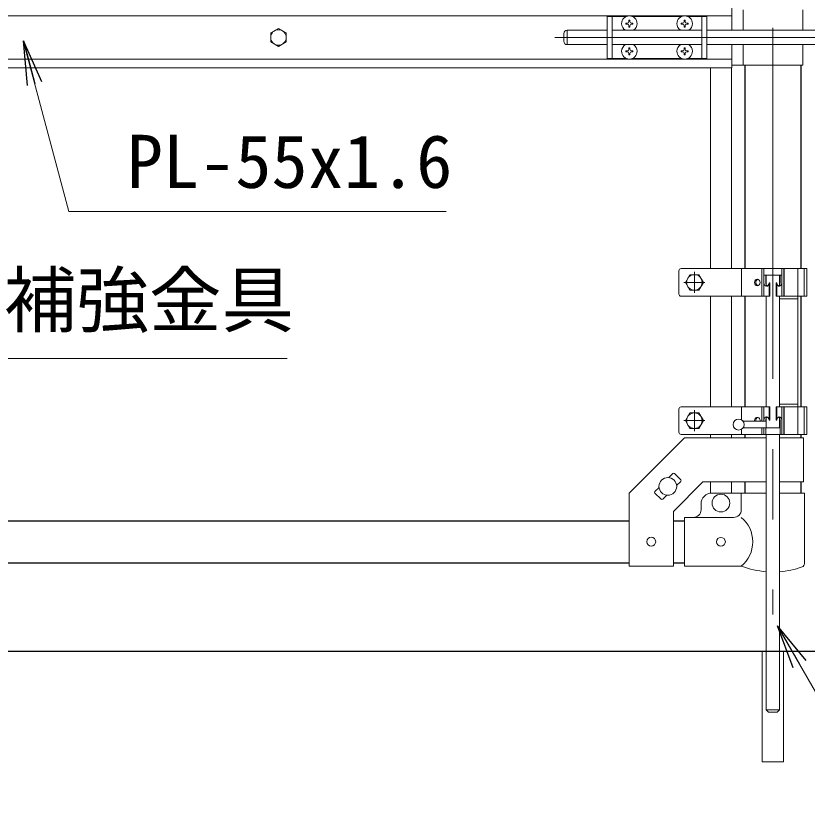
# Model space of a CAD drawing. Units: millimetres, scale not verified. Extents: x -4200 to 4200, y -2970 to 2970.
# Drawn here: x 527 to 1243, y -710 to 6 of the extents above; entities that cross this region are included whole.
import ezdxf
from ezdxf.enums import TextEntityAlignment as Align

# ---------------------------------------------------------------- set-up
doc = ezdxf.new("R2010")
doc.units = ezdxf.units.MM
doc.header["$LTSCALE"] = 10
doc.linetypes.add('USER1', pattern=[50.8, 31.75, -6.35, 6.35, -6.35])
doc.linetypes.add('USER3', pattern=[0.375, 0.25, -0.125])
for name, color, linetype, lineweight in [('0-1_D-BMK', 2, 'USER1', 13), ('0-2_D-STR1', 1, 'Continuous', 25), ('0-3_D-STR3', 3, 'Continuous', 13), ('0-5_D-BGD', 7, 'Continuous', 25), ('0-A_D-STR-TXT', 7, 'Continuous', 13)]:
    doc.layers.add(name, color=color, linetype=linetype, lineweight=lineweight)
doc.layers.add('0-8_0', color=7, linetype='Continuous')
doc.styles.add('ＭＳ ゴシック', font='')
doc.styles.get('ＭＳ ゴシック').set_extended_font_data('MS Gothic')

# ---------------------------------------------------------------- blocks, each defined once
blk = doc.blocks.new('_Open')
at = {"layer": '0-8_0'}
blk.add_line((-10, 1.667), (0, 0), dxfattribs=at)
blk.add_lwpolyline([(-10, -1.667), (0, 0), (-10, 0)], dxfattribs=at)

msp = doc.modelspace()

# ---------------------------------------------------------------- linework, layer by layer
at = {"layer": '0-1_D-BMK'}
for p, q in [((1211.59, 503.1), (1211.59, -535.29)), ((1014.52, -13.63), (1638.97, -13.63)), ((1140.59, -225.63), (1140.59, -244.63)), ((1150.09, -235.13), (1131.09, -235.13)), ((1140.59, -350.63), (1140.59, -369.63)), ((1150.09, -360.13), (1131.09, -360.13))]:
    msp.add_line(p, q, dxfattribs=at)
at = {"layer": '0-2_D-STR1'}
for p, q in [((1186.19, -38.63), (1186.19, -222.63)), ((1236.99, -38.63), (1236.99, -222.63)), ((1186.19, -247.63), (1186.19, -347.63)), ((1236.99, -247.63), (1236.99, -347.63)), ((1186.19, -372.63), (1186.19, -375.58)), ((1236.99, -372.63), (1236.99, -375.58)), ((1186.19, -415.58), (1186.19, -425.63)), ((1236.99, -415.58), (1236.99, -425.63)), ((447.39, -450.63), (1081.59, -450.63)), ((1121.59, -450.63), (1131.59, -450.63)), ((447.39, -488.63), (1081.59, -488.63)), ((1121.59, -488.63), (1131.59, -488.63))]:
    msp.add_line(p, q, dxfattribs=at)
at = {"layer": '0-3_D-STR3'}
for p, q in [((1174.49, -7.13), (1174.49, 13.87)), ((1184.59, 11.37), (1184.59, -7.13)), ((1238.59, 11.37), (1238.59, -7.13)), ((1174.49, 5.87), (354.49, 5.87)), ((1061.84, 5.37), (1061.84, -32.63)), ((1079.24, 5.37), (1061.84, 5.37)), ((1066.34, 5.37), (1066.34, -32.63)), ((1081.45, 2.02), (1081.42, 0.72)), ((1082.24, 2.02), (1081.45, 2.02)), ((1082.24, 2.02), (1082.26, 0.72)), ((1129.24, 5.37), (1084.44, 5.37)), ((1131.45, 2.02), (1131.42, 0.72)), ((1132.24, 2.02), (1131.45, 2.02)), ((1132.24, 2.02), (1132.26, 0.72)), ((1151.84, 5.37), (1134.44, 5.37)), ((1147.34, 5.37), (1147.34, -32.63)), ((1151.84, 5.37), (1151.84, -32.63)), ((1037.09, -7.13), (1025.64, -7.13)), ((1025.64, -7.13), (1025.64, -20.13)), ((1036.94, -7.13), (1061.84, -7.13)), ((1066.34, -7.13), (1147.34, -7.13)), ((1078.69, -1.53), (1078.69, -1.13)), ((1079.99, -1.55), (1078.69, -1.53)), ((1081.45, -4.28), (1081.42, -2.99)), ((1082.24, -4.28), (1081.45, -4.28)), ((1082.24, -4.28), (1082.26, -2.99)), ((1083.69, -0.72), (1084.99, -0.74)), ((1084.99, -0.74), (1084.99, -1.13)), ((1129.99, -0.72), (1128.69, -0.74)), ((1128.69, -0.74), (1128.69, -1.13)), ((1131.45, -4.28), (1131.42, -2.99)), ((1132.24, -4.28), (1131.45, -4.28)), ((1132.24, -4.28), (1132.26, -2.99)), ((1133.69, -1.55), (1134.99, -1.53)), ((1134.99, -1.53), (1134.99, -1.13)), ((1151.84, -7.13), (1332.64, -7.13)), ((1022.64, -10.13), (1022.64, -17.13)), ((1037.09, -20.13), (1025.64, -20.13)), ((1036.94, -20.13), (1061.84, -20.13)), ((1066.34, -20.13), (1147.34, -20.13)), ((1151.84, -20.13), (1332.64, -20.13)), ((1174.49, -41.13), (1174.49, -20.13)), ((1184.59, -20.13), (1184.59, -38.63)), ((1238.59, -20.13), (1238.59, -38.63)), ((1078.69, -26.53), (1078.69, -26.13)), ((1079.99, -26.55), (1078.69, -26.53)), ((1081.45, -22.98), (1081.42, -24.28)), ((1081.45, -29.28), (1081.42, -27.99)), ((1082.24, -22.98), (1081.45, -22.98)), ((1082.24, -22.98), (1082.26, -24.28)), ((1082.24, -29.28), (1082.26, -27.99)), ((1083.69, -25.72), (1084.99, -25.74)), ((1083.69, -26.55), (1084.99, -26.53)), ((1084.99, -25.74), (1084.99, -26.13)), ((1084.99, -26.53), (1084.99, -26.13)), ((1129.99, -25.72), (1128.69, -25.74)), ((1128.69, -25.74), (1128.69, -26.13)), ((1131.45, -22.98), (1131.42, -24.28)), ((1131.45, -29.28), (1131.42, -27.99)), ((1132.24, -22.98), (1131.45, -22.98)), ((1132.24, -22.98), (1132.26, -24.28)), ((1132.24, -29.28), (1132.26, -27.99)), ((1133.69, -25.72), (1134.99, -25.74)), ((1133.69, -26.55), (1134.99, -26.53)), ((1134.99, -25.74), (1134.99, -26.13)), ((1134.99, -26.53), (1134.99, -26.13)), ((1174.49, -33.13), (354.49, -33.13)), ((1079.24, -32.63), (1061.84, -32.63)), ((1082.24, -29.28), (1081.45, -29.28)), ((1129.24, -32.63), (1084.44, -32.63)), ((1132.24, -29.28), (1131.45, -29.28)), ((1151.84, -32.63), (1134.44, -32.63)), ((1174.49, -41.13), (354.49, -41.13)), ((1155.09, -41.13), (1155.09, -222.63)), ((1174.09, -41.13), (1174.09, -222.63)), ((1238.59, -38.63), (1174.49, -38.63)), ((1126.59, -224.63), (1126.59, -245.63)), ((1242.19, -222.63), (1128.59, -222.63)), ((1183.29, -222.63), (1183.29, -247.63)), ((1201.59, -222.63), (1201.59, -247.63)), ((1203.49, -222.63), (1203.49, -247.63)), ((1219.69, -228.63), (1203.49, -228.63)), ((1205.09, -235.63), (1205.09, -228.63)), ((1205.59, -228.63), (1205.59, -237.65)), ((1217.59, -228.63), (1217.59, -237.65)), ((1218.09, -228.63), (1218.09, -235.63)), ((1219.69, -222.63), (1219.69, -247.63)), ((1221.59, -222.63), (1221.59, -247.63)), ((1221.83, -222.63), (1221.83, -247.63)), ((1234.29, -222.63), (1234.29, -372.63)), ((1239.89, -222.63), (1239.89, -247.63)), ((1242.19, -222.63), (1242.19, -247.63)), ((1208.09, -235.63), (1208.09, -247.63)), ((1208.09, -235.63), (1208.78, -235.63)), ((1208.78, -235.63), (1208.78, -247.63)), ((1214.4, -235.63), (1214.4, -247.63)), ((1215.09, -235.63), (1214.4, -235.63)), ((1215.09, -235.63), (1215.09, -247.63)), ((1208.78, -247.63), (1128.59, -247.63)), ((1155.09, -247.63), (1155.09, -347.63)), ((1174.09, -247.63), (1174.09, -347.63)), ((1205.59, -247.63), (1205.59, -347.63)), ((1242.19, -247.63), (1214.4, -247.63)), ((1217.59, -247.63), (1217.59, -347.63)), ((1234.29, -249.93), (1217.59, -249.93)), ((1126.59, -349.63), (1126.59, -370.63)), ((1208.78, -347.63), (1128.59, -347.63)), ((1183.29, -347.63), (1183.29, -359.42)), ((1201.59, -360.63), (1201.59, -347.63)), ((1203.49, -360.63), (1203.49, -347.63)), ((1208.09, -359.63), (1208.09, -347.63)), ((1208.78, -359.63), (1208.78, -347.63)), ((1242.19, -347.63), (1214.4, -347.63)), ((1214.4, -359.63), (1214.4, -347.63)), ((1215.09, -359.63), (1215.09, -347.63)), ((1234.29, -345.33), (1217.59, -345.33)), ((1219.69, -372.63), (1219.69, -347.63)), ((1221.59, -372.63), (1221.59, -347.63)), ((1221.83, -347.63), (1221.83, -372.63)), ((1239.89, -347.63), (1239.89, -372.63)), ((1242.19, -347.63), (1242.19, -372.63)), ((1205.59, -357.62), (1205.59, -366.63)), ((1217.59, -357.62), (1217.59, -366.63)), ((1205.59, -360.63), (1184.59, -360.63)), ((1205.09, -359.63), (1205.09, -360.63)), ((1208.09, -359.63), (1208.78, -359.63)), ((1215.09, -359.63), (1214.4, -359.63)), ((1218.09, -372.63), (1218.09, -359.63)), ((1183.29, -367.84), (1183.29, -372.63)), ((1205.59, -366.63), (1184.59, -366.63)), ((1201.59, -372.63), (1201.59, -366.63)), ((1205.59, -366.63), (1203.49, -366.63)), ((1203.49, -372.63), (1203.49, -366.63)), ((1203.49, -366.63), (1218.09, -366.63)), ((1205.09, -366.63), (1205.09, -372.63)), ((1242.19, -372.63), (1128.59, -372.63)), ((1155.09, -372.63), (1155.09, -375.58)), ((1174.09, -372.63), (1174.09, -375.58)), ((1205.59, -372.63), (1205.59, -621.63)), ((1217.59, -372.63), (1217.59, -621.63)), ((1239.29, -375.58), (1217.59, -375.58)), ((1239.29, -415.58), (1239.29, -375.58)), ((1121.19, -407.92), (1117.47, -411.63)), ((1128.26, -413.57), (1122.6, -407.92)), ((1128.26, -414.99), (1124.54, -418.7)), ((1108.64, -420.46), (1104.92, -424.18)), ((1148.16, -415.58), (1121.59, -442.15)), ((1205.59, -415.58), (1148.16, -415.58)), ((1155.09, -415.58), (1155.09, -425.63)), ((1174.09, -415.58), (1174.09, -425.63)), ((1239.29, -415.58), (1217.59, -415.58)), ((1081.59, -491.83), (1081.59, -425.58)), ((1110.58, -431.25), (1104.92, -425.59)), ((1115.71, -427.53), (1111.99, -431.25)), ((1183.04, -425.63), (1183.04, -440.63)), ((1240.14, -425.63), (1217.59, -425.63)), ((1240.14, -425.63), (1240.14, -489.33)), ((1146.59, -440.63), (1146.59, -435.63)), ((1121.59, -491.83), (1121.59, -442.15)), ((1131.59, -447.63), (1176.04, -447.63)), ((1131.59, -491.63), (1131.59, -447.63)), ((1121.59, -491.83), (1081.59, -491.83)), ((1131.59, -491.63), (1183.04, -491.63)), ((1202.04, -568.63), (1202.04, -668.63)), ((1207.59, -623.63), (1205.59, -621.63)), ((1207.59, -623.63), (1215.59, -623.63))]:
    msp.add_line(p, q, dxfattribs=at)
at = {"layer": '0-3_D-STR3', "linetype": 'USER3'}
msp.add_line((1221.83, -247.63), (1235.83, -247.63), dxfattribs=at)
at = {"layer": '0-3_D-STR3'}
for points in [[(764.49, -5.53), (771.51, -9.58), (771.51, -17.68), (764.49, -21.73), (757.48, -17.68), (757.48, -9.58)], [(1144.64, -228.12), (1148.69, -235.13), (1144.64, -242.15), (1136.54, -242.15), (1132.49, -235.13), (1136.54, -228.12)], [(1144.64, -353.12), (1148.69, -360.13), (1144.64, -367.15), (1136.54, -367.15), (1132.49, -360.13), (1136.54, -353.12)]]:
    msp.add_lwpolyline(points, close=True, dxfattribs=at)
for points in [[(1079.99, -0.72), (1078.69, -0.74), (1078.69, -1.13)], [(1083.69, -1.55), (1084.99, -1.53), (1084.99, -1.13)], [(1129.99, -1.55), (1128.69, -1.53), (1128.69, -1.13)], [(1133.69, -0.72), (1134.99, -0.74), (1134.99, -1.13)], [(1079.99, -25.72), (1078.69, -25.74), (1078.69, -26.13)], [(1129.99, -26.55), (1128.69, -26.53), (1128.69, -26.13)], [(1205.59, -375.58), (1131.59, -375.58), (1081.59, -425.58)], [(1205.59, -425.63), (1183.04, -425.63), (1156.59, -425.63)], [(1221.14, -568.63), (1221.14, -668.63), (1202.04, -668.63)], [(1205.59, -621.63), (1217.59, -621.63), (1215.59, -623.63)]]:
    msp.add_lwpolyline(points, dxfattribs=at)
for centre, radius in [((764.49, -13.63), 7.03), ((1140.59, -235.13), 7.03), ((1140.59, -360.13), 7.03), ((1180.59, -363.63), 5), ((1116.59, -419.58), 8), ((1164.59, -434.63), 8), ((1101.59, -469.58), 4), ((1164.59, -469.63), 4)]:
    msp.add_circle(centre, radius, dxfattribs=at)
for centre, radius, start, end in [((1081.84, -1.13), 7, 0, 180), ((1079.94, 0.77), 1.49, 270, 0), ((1083.75, 0.77), 1.49, 180, 270), ((1131.84, -1.13), 7, 0, 180), ((1129.94, 0.77), 1.49, 270, 0), ((1133.75, 0.77), 1.49, 180, 270), ((1025.64, -10.13), 3, 90, 180), ((1081.84, -1.13), 7, 180, 238.99728), ((1079.94, -3.04), 1.49, 0, 90), ((1083.75, -3.04), 1.49, 90, 180), ((1081.84, -1.13), 7, 301.00272, 0), ((1131.84, -1.13), 7, 180, 238.99728), ((1129.94, -3.04), 1.49, 0, 90), ((1133.75, -3.04), 1.49, 90, 180), ((1131.84, -1.13), 7, 301.00272, 0), ((1025.64, -17.13), 3, 180, 270), ((1081.84, -26.13), 7, 121.00272, 180), ((1081.84, -26.13), 7, 0, 58.99728), ((1131.84, -26.13), 7, 121.00272, 180), ((1131.84, -26.13), 7, 0, 58.99728), ((1081.84, -26.13), 7, 180, 0), ((1079.94, -24.23), 1.49, 270, 0), ((1079.94, -28.04), 1.49, 0, 90), ((1083.75, -24.23), 1.49, 180, 270), ((1083.75, -28.04), 1.49, 90, 180), ((1131.84, -26.13), 7, 180, 0), ((1129.94, -24.23), 1.49, 270, 0), ((1129.94, -28.04), 1.49, 0, 90), ((1133.75, -24.23), 1.49, 180, 270), ((1133.75, -28.04), 1.49, 90, 180), ((1128.59, -224.63), 2, 90, 180), ((1128.59, -245.63), 2, 180, 270), ((1128.59, -349.63), 2, 90, 180), ((1128.59, -370.63), 2, 180, 270), ((1121.89, -408.62), 1, 45, 135), ((1127.55, -414.28), 1, 315, 45), ((1105.63, -424.89), 1, 135, 225), ((1156.59, -435.63), 10, 90, 180), ((1111.29, -430.54), 1, 225, 315), ((1139.59, -440.63), 7, 270, 0), ((1176.04, -440.63), 7, 270, 0), ((1164.84, -469.63), 28.55, 309.59418, 50.40582), ((1211.59, -416.9), 80, 249.0916, 265.69878), ((1211.59, -416.9), 80, 274.30122, 289.22051), ((1236.84, -489.33), 3.3, 289.22051, 0)]:
    msp.add_arc(centre, radius, start, end, dxfattribs=at)
msp.add_ellipse((1197.44, -235.13), major_axis=(0, 3), ratio=0.839449, dxfattribs=at)
for centre, major_axis, ratio, start_param, end_param in [((1198.6, -235.13), (0, -3), 0.839449, 3.373397, 6.051381), ((1205.79, -235.59), (0, -3), 0.766727, 4.702747, 7.841406), ((1206.94, -235.59), (0, -3), 0.615242, 4.702747, 6.003247), ((1217.39, -235.59), (0, -3), 0.766727, 4.724965, 7.863624), ((1216.25, -235.59), (0, -3), 0.615242, 0.279938, 1.580438), ((1197.44, -360.13), (0, -3), 0.839449, 1.403348, 4.879837), ((1198.6, -360.13), (0, -3), 0.839449, 3.373397, 4.879837), ((1205.79, -359.67), (0, 3), 0.766727, 4.724965, 7.863624), ((1206.94, -359.67), (0, 3), 0.615242, 0.279938, 1.580438), ((1217.39, -359.67), (0, 3), 0.766727, 4.702747, 7.841406), ((1216.25, -359.67), (0, 3), 0.615242, 4.702747, 6.003247)]:
    msp.add_ellipse(centre, major_axis=major_axis, ratio=ratio, start_param=start_param, end_param=end_param, dxfattribs=at)
at = {"layer": '0-5_D-BGD'}
msp.add_line((366.99, -568.63), (2116.99, -568.63), dxfattribs=at)
at = {"layer": '0-A_D-STR-TXT'}
for points in [[(916.13, -170.89), (574.85, -170.89), (534.34, -18.74)], [(772.3, -304.05), (462.24, -304.05), (402.53, -391.19)], [(1554.77, -709.62), (1310.45, -709.62), (1216.78, -547.38)]]:
    msp.add_lwpolyline(points, dxfattribs=at)

# ---------------------------------------------------------------- block references
at = {"layer": '0-A_D-STR-TXT', "xscale": 4, "yscale": 4}
for p, rotation in [((533.82, -16.81), 104.91069), ((1215.78, -545.65), 120)]:
    msp.add_blockref('_Open', p, dxfattribs=dict(at, rotation=rotation))

# ---------------------------------------------------------------- texts
at = {"layer": '0-A_D-STR-TXT', "style": 'ＭＳ ゴシック'}
for s, p in [('PL-55x1.6', (627.3, -164.14)), ('補強金具', (516.21, -289.43))]:
    msp.add_text(s, height=48.09, dxfattribs=at).set_placement(p, align=Align.BOTTOM_LEFT)

doc.saveas('drawing.dxf')
